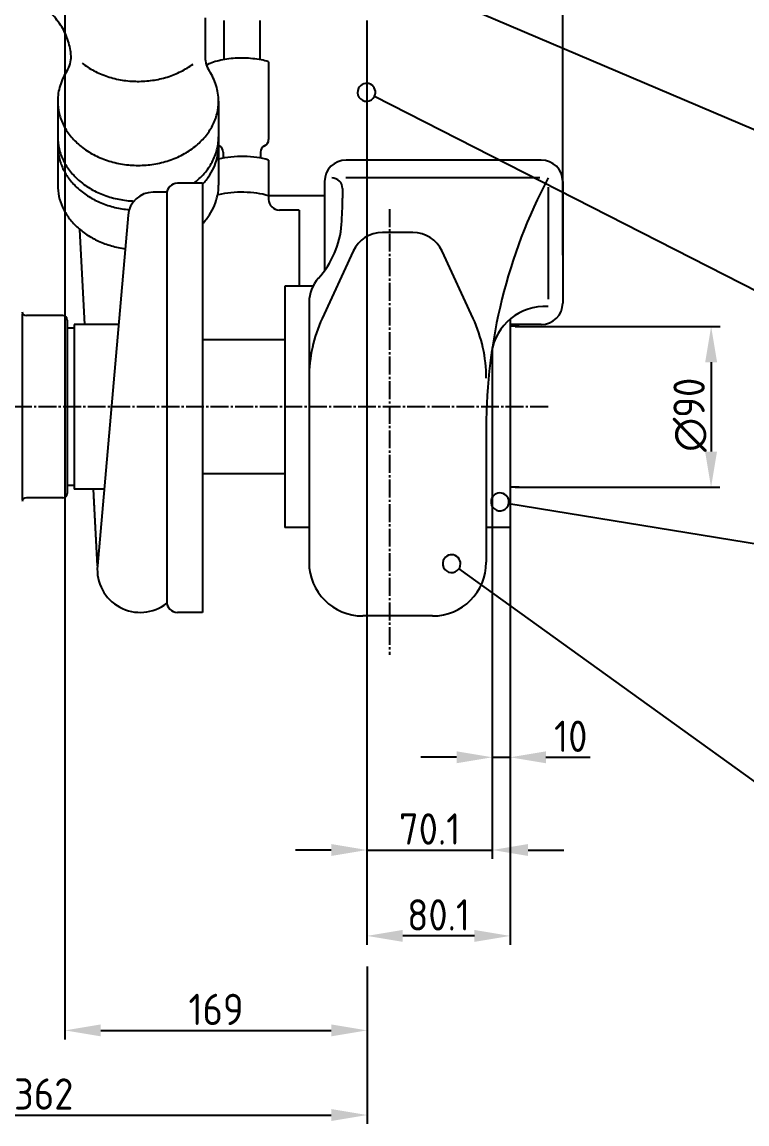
# Model space of a CAD drawing. Extents: x 138 to 6334, y 107 to 3959.
# Drawn here: x 1903 to 2309, y 107 to 723 of the extents above; entities that cross this region are included whole.
import ezdxf

# ---------------------------------------------------------------- set-up
doc = ezdxf.new("R2010")
doc.units = 0
doc.linetypes.add('GEN7', pattern=[13.75, 10, -1.25, 1.25, -1.25])
doc.layers.get('0').update_dxf_attribs({"linetype": 'CONTINUOUS'})
doc.layers.get('DEFPOINTS').update_dxf_attribs({"linetype": 'CONTINUOUS'})
for name, color, linetype in [('15_108-6', 2, 'CONTINUOUS'), ('5', 3, 'CONTINUOUS'), ('TV-0', 7, 'CONTINUOUS'), ('TV-4', 3, 'CONTINUOUS'), ('TV-7', 4, 'GEN7')]:
    doc.layers.add(name, color=color, linetype=linetype)
doc.styles.get("Standard").update_dxf_attribs({"font": 'geniso.shx'})
doc.dimstyles.new('GEN-ISO', dxfattribs={"dimscale": 5, "dimtxt": 3.5, "dimasz": 4, "dimexe": 1, "dimexo": 0, "dimgap": 0.6, "dimtad": 1, "dimtxsty": 'STANDARD', "dimcen": 0, "dimclrd": 256, "dimclre": 256, "dimclrt": 2, "dimazin": 3, "dimtp": 0.1, "dimtm": 0.1, "dimtfac": 0.71, "dimtdec": 3, "dimtmove": 0, "dimatfit": 3, "dimtzin": 0})

# ---------------------------------------------------------------- blocks, each defined once
blk = doc.blocks.new('*D41')
at = {"linetype": 'BYBLOCK'}
for p, q in [((2096.061394, 752.728351), (2096.061394, 817.074373)), ((2205.561394, 592.519677), (2205.561394, 817.074373)), ((2116.061394, 812.074373), (2185.561394, 812.074373))]:
    blk.add_line(p, q, dxfattribs=at)
for points in [[(2116.061394, 815.407706), (2116.061394, 808.741039), (2096.061394, 812.074373)], [(2185.561394, 815.407706), (2185.561394, 808.741039), (2205.561394, 812.074373)]]:
    blk.add_solid(points, dxfattribs=at)
at = {"layer": 'DEFPOINTS', "color": 0, "linetype": 'BYBLOCK'}
for p in [(2205.561394, 812.074373), (2096.061394, 752.728351), (2205.561394, 592.519677)]:
    blk.add_point(p, dxfattribs=at)
at = {"color": 2, "linetype": 'BYBLOCK', "insert": (2150.811394, 823.824373), "char_height": 17.5, "attachment_point": 5}
blk.add_mtext('109.5', dxfattribs=at)
blk = doc.blocks.new('*D42')
at = {"linetype": 'BYBLOCK'}
for p, q in [((2179.039028, 552.69371), (2293.560428, 552.635995)), ((2288.550349, 532.638517), (2288.525177, 482.69167)), ((2178.993697, 462.746868), (2293.515097, 462.689153))]:
    blk.add_line(p, q, dxfattribs=at)
for points in [[(2285.217016, 532.640197), (2291.883682, 532.636837), (2288.560428, 552.638515)], [(2285.191844, 482.69335), (2291.85851, 482.68999), (2288.515098, 462.691673)]]:
    blk.add_solid(points, dxfattribs=at)
at = {"layer": 'DEFPOINTS', "color": 0, "linetype": 'BYBLOCK'}
for p in [(2179.039028, 552.69371), (2178.993697, 462.746868), (2288.515098, 462.691673)]:
    blk.add_point(p, dxfattribs=at)
at = {"color": 2, "linetype": 'BYBLOCK', "insert": (2276.785533, 503.241944), "char_height": 17.5, "attachment_point": 5, "rotation": 89.97112293}
blk.add_mtext('∅90', dxfattribs=at)
blk = doc.blocks.new('*D43')
at = {"linetype": 'BYBLOCK'}
for p, q in [((2096.061394, 723.728351), (2096.061394, 254.826014)), ((2166.161394, 473.328189), (2166.161394, 254.826014)), ((2076.061394, 259.826014), (2056.061394, 259.826014)), ((2096.061394, 259.826014), (2166.161394, 259.826014)), ((2186.161394, 259.826014), (2206.161394, 259.826014))]:
    blk.add_line(p, q, dxfattribs=at)
for points in [[(2076.061394, 263.159347), (2076.061394, 256.492681), (2096.061394, 259.826014)], [(2186.161394, 263.159347), (2186.161394, 256.492681), (2166.161394, 259.826014)]]:
    blk.add_solid(points, dxfattribs=at)
at = {"layer": 'DEFPOINTS', "color": 0, "linetype": 'BYBLOCK'}
for p in [(2096.061394, 723.728351), (2166.161394, 473.328189), (2166.161394, 259.826014)]:
    blk.add_point(p, dxfattribs=at)
at = {"color": 2, "linetype": 'BYBLOCK', "insert": (2131.111394, 271.576014), "char_height": 17.5, "attachment_point": 5}
blk.add_mtext('70.1', dxfattribs=at)
blk = doc.blocks.new('*D44')
at = {"linetype": 'BYBLOCK'}
for p, q in [((1927.143848, 967.582246), (1927.143848, 153.931212)), ((2096.106037, 194.743568), (2096.106037, 153.931212)), ((1947.143848, 158.931212), (2076.106037, 158.931212))]:
    blk.add_line(p, q, dxfattribs=at)
for points in [[(1947.143848, 162.264545), (1947.143848, 155.597878), (1927.143848, 158.931212)], [(2076.106037, 162.264545), (2076.106037, 155.597878), (2096.106037, 158.931212)]]:
    blk.add_solid(points, dxfattribs=at)
at = {"layer": 'DEFPOINTS', "color": 0, "linetype": 'BYBLOCK'}
for p in [(1927.143848, 967.582246), (2096.106037, 194.743568), (2096.106037, 158.931212)]:
    blk.add_point(p, dxfattribs=at)
at = {"color": 2, "linetype": 'BYBLOCK', "insert": (2011.624942, 170.681212), "char_height": 17.5, "attachment_point": 5}
blk.add_mtext('169', dxfattribs=at)
blk = doc.blocks.new('*D92')
at = {"linetype": 'BYBLOCK'}
for p, q in [((2166.161394, 443.496815), (2166.161394, 306.681464)), ((2176.161394, 443.344222), (2176.161394, 306.681464)), ((2146.161394, 311.681464), (2126.161394, 311.681464)), ((2166.161394, 311.681464), (2176.161394, 311.681464)), ((2196.161394, 311.681464), (2220.938953, 311.681464))]:
    blk.add_line(p, q, dxfattribs=at)
for points in [[(2146.161394, 315.014797), (2146.161394, 308.348131), (2166.161394, 311.681464)], [(2196.161394, 315.014797), (2196.161394, 308.348131), (2176.161394, 311.681464)]]:
    blk.add_solid(points, dxfattribs=at)
at = {"layer": 'DEFPOINTS', "color": 0, "linetype": 'BYBLOCK'}
for p in [(2166.161394, 443.496815), (2176.161394, 443.344222), (2166.161394, 311.681464)]:
    blk.add_point(p, dxfattribs=at)
at = {"color": 2, "linetype": 'BYBLOCK', "insert": (2210.050173, 323.431464), "char_height": 17.5, "attachment_point": 5}
blk.add_mtext('10', dxfattribs=at)
blk = doc.blocks.new('*D93')
at = {"linetype": 'BYBLOCK'}
for p, q in [((2176.161394, 382.67329), (2176.161394, 206.783454)), ((2096.061394, 274.261296), (2096.061394, 206.783454)), ((2156.161394, 211.783454), (2116.061394, 211.783454))]:
    blk.add_line(p, q, dxfattribs=at)
for points in [[(2116.061394, 215.116788), (2116.061394, 208.450121), (2096.061394, 211.783454)], [(2156.161394, 215.116788), (2156.161394, 208.450121), (2176.161394, 211.783454)]]:
    blk.add_solid(points, dxfattribs=at)
at = {"layer": 'DEFPOINTS', "color": 0, "linetype": 'BYBLOCK'}
for p in [(2176.161394, 382.67329), (2096.061394, 274.261296), (2096.061394, 211.783454)]:
    blk.add_point(p, dxfattribs=at)
at = {"color": 2, "linetype": 'BYBLOCK', "insert": (2136.111394, 223.533454), "char_height": 17.5, "attachment_point": 5}
blk.add_mtext('80.1', dxfattribs=at)
blk = doc.blocks.new('*D94')
at = {"linetype": 'BYBLOCK'}
for p, q in [((1734.369394, 890.324584), (1734.369394, 106.602624)), ((2096.106037, 181.352789), (2096.106037, 106.602624)), ((1754.369394, 111.602624), (2076.106037, 111.602624))]:
    blk.add_line(p, q, dxfattribs=at)
for points in [[(1754.369394, 114.935957), (1754.369394, 108.269291), (1734.369394, 111.602624)], [(2076.106037, 114.935957), (2076.106037, 108.269291), (2096.106037, 111.602624)]]:
    blk.add_solid(points, dxfattribs=at)
at = {"layer": 'DEFPOINTS', "color": 0, "linetype": 'BYBLOCK'}
for p in [(1734.369394, 890.324584), (2096.106037, 181.352789), (2096.106037, 111.602624)]:
    blk.add_point(p, dxfattribs=at)
at = {"color": 2, "linetype": 'BYBLOCK', "insert": (1915.237715, 123.354346), "char_height": 17.5, "attachment_point": 5}
blk.add_mtext('362', dxfattribs=at)

msp = doc.modelspace()

# ---------------------------------------------------------------- linework, layer by layer
at = {"layer": '15_108-6'}
for p, q in [((2181.161394, 552.728351), (2176.161394, 552.728351)), ((2181.161394, 462.728351), (2176.161394, 462.728351))]:
    msp.add_line(p, q, dxfattribs=at)
at = {"layer": '5'}
for points in [[(1737.40953, 907.316612, 1), (1728.206771, 911.229313, 1), (1737.40953, 907.316612), (2432.834264, 611.645582), (2524.476841, 611.645582)], [(2100.238457, 681.362169, 1), (2091.329738, 685.904717, 1), (2100.238457, 681.362169), (2436.18261, 510.064533), (2516.702295, 510.064533)], [(2175.397968, 453.716074, 1), (2165.528883, 455.328889, 1), (2175.397968, 453.716074), (2432.834264, 411.645582), (2515.834264, 411.645582)], [(2147.454746, 417.047007, 1), (2139.338434, 422.888709, 1), (2147.454746, 417.047007), (2432.834264, 211.645582), (2519.942784, 211.645582)]]:
    msp.add_lwpolyline(points, format="xyb", dxfattribs=at)
at = {"layer": 'TV-0'}
for p, q in [((2005.561394, 725.228351), (2005.561394, 703.216351)), ((2016.061394, 723.728351), (2016.061394, 701.893351)), ((2036.061394, 723.728351), (2036.061394, 701.893351)), ((2041.061394, 700.728351), (2041.061394, 657.277351)), ((1923.061394, 678.728351), (1923.061394, 658.728351)), ((2013.061394, 678.728351), (2013.061394, 658.728351)), ((1923.061394, 658.728351), (1923.061394, 653.728351)), ((1923.061394, 653.728351), (1923.061394, 631.728351)), ((2013.061394, 658.728351), (2013.061394, 653.728351)), ((2013.061394, 653.728351), (2013.061394, 631.728351)), ((2015.612394, 650.059351), (2015.612394, 646.813351)), ((2036.510394, 650.059351), (2036.510394, 646.813351)), ((2041.061394, 645.728351), (2041.061394, 623.728351)), ((2193.561394, 645.728351), (2084.377394, 645.728351)), ((2004.051394, 632.728351), (1990.051394, 632.728351)), ((2004.051394, 632.728351), (2004.051394, 392.728351)), ((2072.377394, 633.728351), (2072.377394, 583.918351)), ((2082.377394, 629.728351), (2082.377394, 624.353351)), ((2205.561394, 633.728351), (2205.561394, 565.728351)), ((1984.135394, 627.728351), (1976.388394, 627.728351)), ((1984.051394, 626.728351), (1984.051394, 398.728351)), ((2072.377394, 625.728351), (2041.061394, 625.728351)), ((2058.061394, 617.728351), (2047.061394, 617.728351)), ((2058.061394, 617.728351), (2058.061394, 575.228351)), ((1962.442394, 614.948351), (1945.283394, 418.820351)), ((1962.442394, 614.948351), (1945.283394, 418.820351)), ((1938.212394, 553.728351), (1935.423394, 606.944351)), ((2121.761394, 605.228351), (2104.658394, 605.228351)), ((2088.308394, 594.757351), (2070.993394, 557.155351)), ((2155.426394, 557.155351), (2138.111394, 594.757351)), ((2050.158394, 575.228351), (2050.158394, 440.228351)), ((2065.831394, 575.228351), (2050.158394, 575.228351)), ((2063.658394, 566.163351), (2063.658394, 420.728351)), ((1903.211394, 559.728351), (1903.211394, 455.728351)), ((1925.861394, 558.728351), (1905.578394, 558.728351)), ((1928.361394, 556.228351), (1928.361394, 459.228351)), ((2176.161394, 556.773351), (2176.161394, 440.228351)), ((1932.361394, 551.728351), (1928.361394, 551.728351)), ((1957.085394, 553.728351), (1932.361394, 553.728351)), ((1932.361394, 553.728351), (1932.361394, 461.728351)), ((2193.561394, 553.728351), (2176.261394, 553.728351)), ((2050.158394, 545.228351), (2004.051394, 545.228351)), ((2166.161394, 540.868351), (2166.161394, 440.228351)), ((2162.761394, 495.830351), (2162.761394, 420.728351)), ((2050.158394, 470.228351), (2004.051394, 470.228351)), ((1932.361394, 463.728351), (1928.361394, 463.728351)), ((1925.861394, 456.728351), (1905.578394, 456.728351)), ((1949.037394, 461.728351), (1932.361394, 461.728351)), ((1945.283394, 418.820351), (1943.034394, 461.728351)), ((1945.283394, 418.820351), (1943.243394, 457.728351)), ((2063.658394, 440.228351), (2050.158394, 440.228351)), ((2176.161394, 440.228351), (2162.761394, 440.228351)), ((2004.051394, 392.728351), (1990.051394, 392.728351)), ((2132.761394, 390.728351), (2093.658394, 390.728351))]:
    msp.add_line(p, q, dxfattribs=at)
for centre, radius, start, end in [((1888.699173, 697.682699), 42.997352, 31.619786, 43.983666), ((1894.031049, 700.996083), 36.719884, 17.844535, 31.579057), ((1897.294538, 702.113098), 33.271163, 3.087907, 17.73565), ((1916.536394, 703.178351), 14, 326.676, 2.978), ((2019.561394, 703.216351), 14, 180, 213.378), ((2025.71826, 645.478385), 57.238686, 93.314014, 98.126152), ((2026.045924, 641.142971), 61.585839, 88.802128, 93.385179), ((2026.097864, 641.642731), 61.085116, 84.257984, 88.841035), ((2017.443996, 677.160564), 24.386555, 109.710008, 118.185917), ((2021.714426, 665.440879), 36.859909, 103.399722, 109.815173), ((2024.579818, 653.321554), 49.313349, 98.104826, 103.375109), ((2026.905584, 649.440889), 53.245279, 79.242021, 84.283236), ((2029.132614, 660.718685), 41.75008, 73.398184, 79.355603), ((1954.786347, 677.895814), 31.850721, 146.474224, 162.718965), ((1981.296414, 677.875773), 31.894523, 17.328128, 33.57287), ((1952.318933, 678.694118), 29.25756, 162.776347, 179.93296), ((1983.741192, 678.68323), 29.320237, 0.088172, 17.244786), ((1952.177746, 678.747742), 29.116359, 180.038157, 194.001026), ((1984.041453, 678.738826), 29.019943, 346.01645, 359.979318), ((1953.726416, 679.144494), 30.715012, 194.020204, 207.526351), ((1982.395926, 679.141159), 30.713926, 332.523774, 346.029921), ((1956.778255, 680.688742), 34.135086, 207.457549, 220.049933), ((1979.34897, 680.686084), 34.13001, 319.99039, 332.582774), ((1951.511235, 658.716388), 28.449843, 179.975907, 185.017123), ((1952.149095, 658.743662), 29.087706, 180.030159, 193.536305), ((1951.982192, 653.729022), 28.920798, 180.001329, 193.050647), ((1960.659194, 683.916376), 39.182729, 220.011172, 231.460793), ((1975.466631, 683.913926), 39.178874, 308.575421, 320.025042), ((1984.10784, 658.728035), 28.953554, 345.581146, 0.000626), ((1984.393451, 653.707697), 28.66795, 348.820281, 0.041279), ((2011.612394, 650.059351), 4, 0, 64.461), ((2040.510394, 650.059351), 4, 115.539, 180), ((2037.061394, 657.277351), 4, 295.539, 0), ((1953.529076, 654.079077), 30.506776, 193.035073, 205.627457), ((1953.702626, 659.139352), 30.690705, 193.575653, 206.62497), ((1963.93743, 688.027485), 44.440869, 231.457247, 241.992244), ((1966.260849, 692.288881), 49.29427, 241.9339, 251.782707), ((1969.863726, 692.288274), 49.292721, 288.247517, 298.096324), ((1972.191088, 688.020292), 44.431628, 298.040785, 308.575782), ((1982.061557, 659.266851), 31.069554, 331.823938, 345.55846), ((1982.787377, 654.022838), 30.304649, 338.060825, 348.82451), ((2024.914157, 596.697007), 50.970623, 95.657495, 103.446721), ((2026.050666, 586.148179), 61.580174, 88.868782, 95.742214), ((2026.228469, 588.853662), 58.87184, 81.887408, 88.98981), ((2028.298404, 602.40487), 45.164344, 73.585158, 82.061067), ((1956.767042, 660.685495), 34.12307, 206.639872, 218.775223), ((1967.533119, 695.843105), 53.068177, 251.677575, 261.068823), ((1968.101243, 699.276198), 56.547853, 261.040195, 269.973809), ((1968.023942, 699.278198), 56.54987, 270.05213, 278.985744), ((1968.586232, 695.837431), 53.06351, 278.966331, 288.357579), ((1978.999579, 660.918053), 34.548359, 318.986949, 331.807813), ((1980.838802, 654.835027), 32.415571, 327.709746, 338.016034), ((2084.377394, 633.728351), 12, 90, 180), ((2193.561394, 633.728351), 12, 0, 90), ((1956.616067, 655.590402), 33.943771, 205.673826, 217.352047), ((1959.439785, 657.74744), 37.497106, 217.354336, 228.346689), ((1960.13675, 663.401651), 38.451163, 218.785956, 230.006954), ((1975.148729, 664.245689), 39.637759, 307.332067, 319.010288), ((1977.965284, 656.686437), 35.83376, 318.041683, 327.66172), ((2076.377394, 629.728351), 6, 0, 90), ((2462.761394, 495.830351), 300, 152.204, 180), ((1951.995386, 631.728418), 28.933992, 180.000131, 192.592516), ((1962.865951, 661.508919), 42.584755, 228.265959, 238.343516), ((1963.490471, 667.368869), 43.645961, 229.981157, 240.287444), ((1965.925045, 671.561781), 48.49431, 240.244591, 249.864628), ((1990.051394, 626.728351), 6, 90, 180), ((1984.012969, 631.743089), 29.048429, 348.521311, 359.970931), ((1953.544802, 632.086464), 30.524199, 192.614357, 204.749708), ((1965.430165, 665.573345), 47.390225, 238.283584, 247.674832), ((1967.328094, 675.142091), 52.338851, 249.771782, 258.934222), ((1968.057272, 678.617876), 55.889989, 258.884509, 267.58928), ((1976.388394, 613.728351), 14, 90, 175), ((1976.388394, 613.728351), 14, 90, 175), ((1983.00059, 631.956689), 30.083067, 337.28534, 348.506338), ((2024.914157, 576.697007), 50.970623, 95.657495, 103.446721), ((2026.050666, 566.148179), 61.580174, 88.868782, 95.742214), ((2026.228469, 568.853662), 58.87184, 81.887408, 88.98981), ((2028.298404, 582.40487), 45.164344, 73.585158, 82.061067), ((2047.061394, 623.728351), 6, 180, 270), ((1882.377394, 624.353351), 200, 355.803, 0), ((1956.079794, 633.271176), 33.322329, 204.774819, 216.22444), ((1967.407443, 670.411943), 52.617231, 247.684562, 256.389332), ((1967.933355, 672.700865), 54.96564, 256.41799, 264.893899), ((1980.438144, 633.045934), 32.867375, 326.723682, 337.258678), ((1959.508995, 635.818216), 37.593878, 216.267468, 226.802465), ((1977.577213, 634.994233), 36.328247, 316.781638, 326.630445), ((1962.394936, 638.902009), 41.81743, 226.812137, 236.660944), ((2031.975394, 613.374351), 50, 317.589, 355.803), ((2104.658394, 587.228351), 18, 90, 155.274), ((2121.761394, 587.228351), 18, 24.726, 90), ((1965.051034, 642.883111), 46.603155, 236.622822, 245.785262), ((1966.726068, 646.424928), 50.520428, 245.700258, 254.405028), ((1967.819929, 650.087049), 54.341845, 254.332188, 262.579219), ((2083.658394, 566.163351), 20, 137.589, 180), ((2195.443394, 533.790351), 30, 86.303, 171.918), ((2193.561394, 565.728351), 12, 270, 0), ((1905.578394, 561.228351), 2.5, 190.164, 270), ((1925.861394, 556.228351), 2.5, 0, 90), ((2143.658394, 523.693351), 80, 155.274, 180), ((2082.761394, 523.693351), 80, 0, 24.726), ((1905.578394, 454.228351), 2.5, 90, 169.836), ((1925.861394, 459.228351), 2.5, 270, 0), ((2093.658394, 420.728351), 30, 180, 270), ((2132.761394, 420.728351), 30, 270, 0), ((1969.191394, 416.728351), 24, 175, 308.255), ((1990.051394, 398.728351), 6, 180, 270)]:
    msp.add_arc(centre, radius, start, end, dxfattribs=at)
at = {"layer": 'TV-4'}
for p, q in [((2192.661394, 635.728351), (2084.284394, 635.728351)), ((2197.377394, 630.561351), (2197.377394, 567.985351))]:
    msp.add_line(p, q, dxfattribs=at)
for centre, radius, start, end in [((1964.31035, 735.605538), 45.126775, 232.239458, 242.317015), ((1971.754936, 735.70762), 45.245044, 296.565418, 306.642975), ((1966.593114, 740.07151), 50.142087, 242.377962, 251.76921), ((1967.765904, 743.811394), 54.061176, 251.82865, 260.762264), ((1968.076965, 745.970571), 56.242298, 260.802594, 269.507365), ((1968.050684, 746.004682), 56.276188, 269.53442, 278.23919), ((1968.332352, 743.92142), 54.174068, 278.260112, 287.193727), ((1969.473762, 740.229169), 50.309417, 287.194912, 296.58616)]:
    msp.add_arc(centre, radius, start, end, dxfattribs=at)
at = {"layer": 'TV-7'}
for p, q in [((2108.658394, 618.258351), (2108.658394, 369.076351)), ((2197.351394, 507.728351), (1694.409394, 507.728351)), ((2197.351394, 507.728351), (1694.409394, 507.728351))]:
    msp.add_line(p, q, dxfattribs=at)

# ---------------------------------------------------------------- dimensions: what is measured, and where the dimension line sits
at = {"layer": '5'}
for base, p1, p2, override, picture, middle in [((2096.106037, 158.931212), (1927.143848, 967.582246), (2096.106037, 194.743568), {"dimdec": 0, "dimpost": '<>'}, '*D44', (2011.624942, 170.681212)), ((2096.106037, 111.602624), (1734.369394, 890.324584), (2096.106037, 181.352789), {"dimdec": 0, "dimpost": '<>'}, '*D94', (1915.237715, 123.354346)), ((2205.561394, 812.074373), (2096.061394, 752.728351), (2205.561394, 592.519677), {"dimpost": '<>'}, '*D41', (2150.811394, 823.824373)), ((2166.161394, 259.826014), (2096.061394, 723.728351), (2166.161394, 473.328189), {"dimdec": 1, "dimpost": '<>'}, '*D43', (2131.111394, 271.576014)), ((2096.061394, 211.783454), (2176.161394, 382.67329), (2096.061394, 274.261296), {"dimdec": 1, "dimpost": '<>'}, '*D93', (2136.111394, 223.533454))]:
    dim = msp.add_linear_dim(base=base, p1=p1, p2=p2, dimstyle='GEN-ISO', override=override, dxfattribs=at)
    dim.commit()
    dim.dimension.update_dxf_attribs({"geometry": picture, "text_midpoint": middle})
dim = msp.add_linear_dim(base=(2288.515098, 462.691673), p1=(2179.039028, 552.69371), p2=(2178.993697, 462.746868), angle=269.971124336, text='%%c<>', dimstyle='GEN-ISO', override={"dimdec": 0, "dimpost": '<>'}, dxfattribs=at)
dim.commit()
dim.dimension.update_dxf_attribs({"geometry": '*D42', "text_midpoint": (2288.535531, 503.236022), "dimtype": 161})
dim = msp.add_linear_dim(base=(2166.161394, 311.681464), p1=(2176.161394, 443.344222), p2=(2166.161394, 443.496815), dimstyle='GEN-ISO', override={"dimdec": 0, "dimpost": '<>'}, dxfattribs=at)
dim.commit()
dim.dimension.update_dxf_attribs({"geometry": '*D92', "text_midpoint": (2210.050173, 311.681464), "dimtype": 160})

doc.saveas('drawing.dxf')
